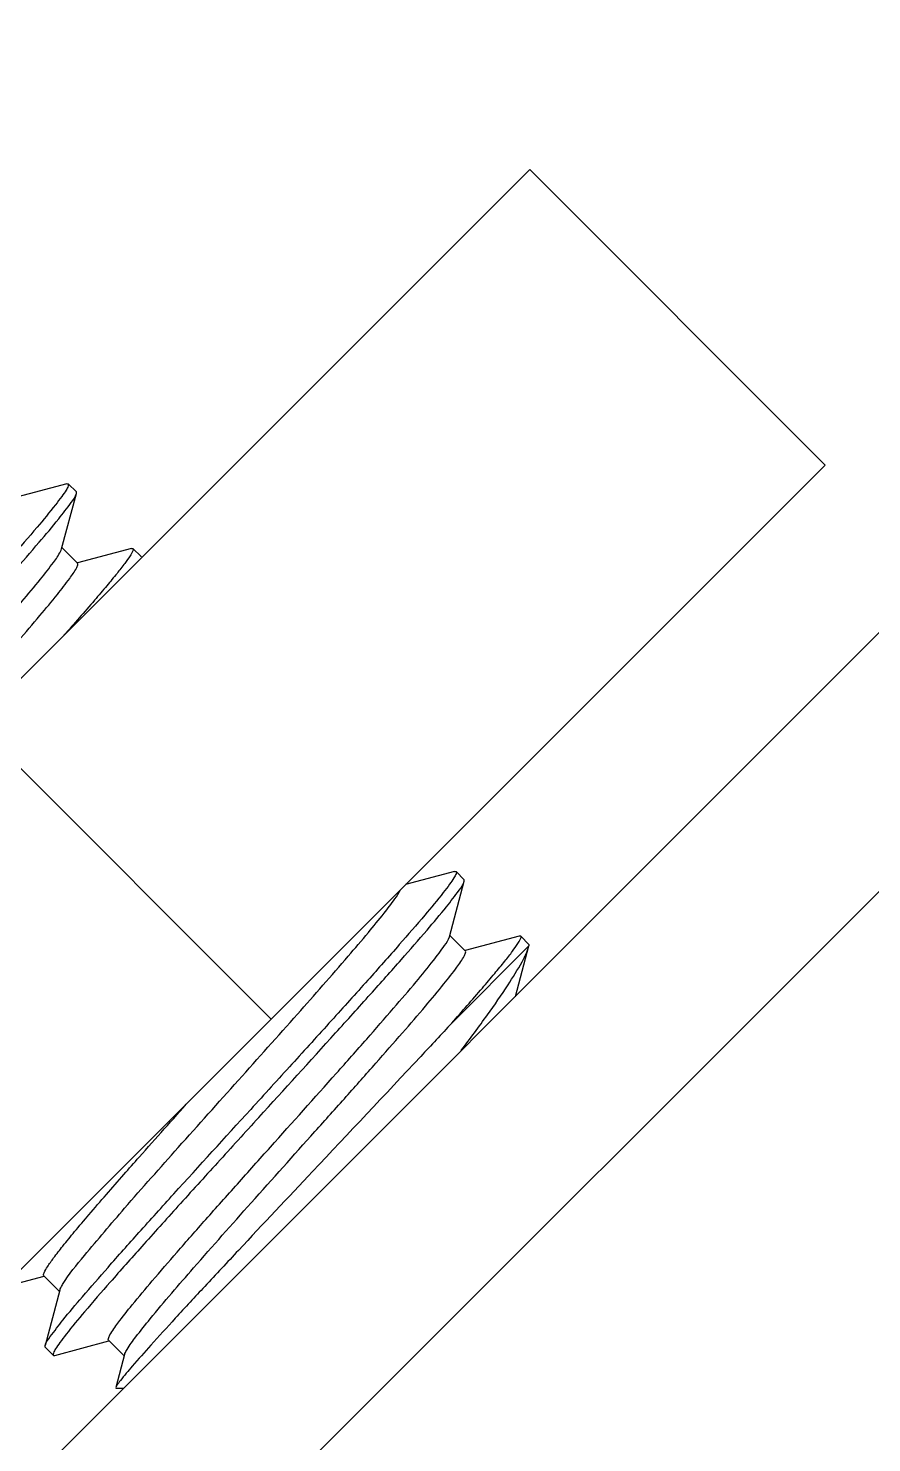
# Model space of a CAD drawing. Extents: x 1031190 to 1725648, y 733081 to 1571294.
# Drawn here: x 1137631.2 to 1137774.9, y 1236021.2 to 1236262.2 of the extents above; entities that cross this region are included whole.
import ezdxf

# ---------------------------------------------------------------- set-up
doc = ezdxf.new("R2010")
doc.units = 0
doc.header["$LTSCALE"] = 1000
doc.header["$MEASUREMENT"] = 0

msp = doc.modelspace()

# ---------------------------------------------------------------- linework, layer by layer
at = {"linetype": 'Continuous'}
for p, q in [((1137565.65, 1235948.68), (1140111.06, 1238494.08)), ((1137587.67, 1235926.66), (1140133.08, 1238472.06)), ((1137340.17, 1235861.61), (1137716.65, 1236238.09)), ((1137766.98, 1236187.76), (1137716.65, 1236238.09)), ((1137452.37, 1235873.14), (1137766.98, 1236187.76)), ((1137637.8, 1236184.58), (1137628.61, 1236182.13)), ((1137637.8, 1236184.58), (1137638.06, 1236184.56)), ((1137639.44, 1236183.18), (1137638.06, 1236184.56)), ((1137636.91, 1236173.46), (1137639.45, 1236182.92)), ((1137639.45, 1236182.92), (1137639.44, 1236183.18)), ((1137639.64, 1236171.02), (1137636.98, 1236173.69)), ((1137648.81, 1236173.57), (1137639.62, 1236171.12)), ((1137648.81, 1236173.57), (1137649.07, 1236173.55)), ((1137650.45, 1236172.17), (1137649.07, 1236173.55)), ((1137650.47, 1236172.14), (1137650.45, 1236172.17)), ((1137672.61, 1236093.39), (1137622.28, 1236143.72)), ((1137703.86, 1236118.52), (1137695.52, 1236116.29)), ((1137702.97, 1236107.4), (1137705.51, 1236116.86)), ((1137703.86, 1236118.52), (1137704.12, 1236118.5)), ((1137705.5, 1236117.12), (1137704.12, 1236118.5)), ((1137705.51, 1236116.86), (1137705.5, 1236117.12)), ((1137705.7, 1236104.96), (1137703.04, 1236107.63)), ((1137714.87, 1236107.51), (1137705.68, 1236105.06)), ((1137715.13, 1236107.49), (1137714.87, 1236107.51)), ((1137716.51, 1236106.11), (1137715.13, 1236107.49)), ((1137703.38, 1236092.7), (1137716.52, 1236105.84)), ((1137714.21, 1236097.24), (1137716.52, 1236105.85)), ((1137716.51, 1236106.11), (1137716.52, 1236105.85)), ((1137626.91, 1236047.69), (1137633.93, 1236049.57)), ((1137633.9, 1236049.67), (1137636.57, 1236047)), ((1137636.63, 1236047.23), (1137634.11, 1236037.76)), ((1137634.13, 1236037.49), (1137634.11, 1236037.76)), ((1137635.5, 1236036.12), (1137634.13, 1236037.49)), ((1137635.77, 1236036.1), (1137644.94, 1236038.56)), ((1137644.91, 1236038.66), (1137647.58, 1236035.99)), ((1137647.64, 1236036.22), (1137646.15, 1236030.6)), ((1137646.15, 1236030.6), (1137646.21, 1236030.47)), ((1137647.44, 1236030.47), (1137646.21, 1236030.47))]:
    msp.add_line(p, q, dxfattribs=at)
for points, knots in [([(1137638.06, 1236184.56), (1137638.15, 1236184.47), (1137638, 1236184), (1137637.62, 1236183.37), (1137636.86, 1236182.26), (1137635.24, 1236180.16), (1137632.38, 1236176.71), (1137628.08, 1236171.75), (1137622.76, 1236165.77), (1137616.65, 1236158.99), (1137610, 1236151.66), (1137605.41, 1236146.62), (1137603.07, 1236144.06)], [0, 0, 0, 0, 0.006599, 0.021625, 0.045782, 0.078989, 0.171386, 0.295462, 0.446515, 0.618786, 0.805663, 1, 1, 1, 1]), ([(1137604.44, 1236142.68), (1137608.81, 1236147.48), (1137615.17, 1236154.46), (1137623.26, 1236163.43), (1137628.47, 1236169.26), (1137632.78, 1236174.22), (1137636.12, 1236178.13), (1137638.2, 1236180.89), (1137639.3, 1236182.35), (1137639.45, 1236182.92)], [0, 0, 0, 0, 0.364379, 0.530793, 0.678892, 0.803588, 0.900607, 0.966702, 1, 1, 1, 1]), ([(1137578.85, 1236104.72), (1137578.78, 1236104.79), (1137578.84, 1236105.16), (1137579.32, 1236106.07), (1137580.64, 1236107.97), (1137582.94, 1236110.85), (1137586.17, 1236114.71), (1137590.18, 1236119.35), (1137594.83, 1236124.64), (1137599.96, 1236130.41), (1137607.2, 1236138.5), (1137616.01, 1236148.32), (1137624.29, 1236157.66), (1137629.92, 1236164.19), (1137633.06, 1236167.95), (1137635.27, 1236170.78), (1137636.41, 1236172.38), (1137636.74, 1236173.03)], [0, 0, 0, 0, 0.003356, 0.01031, 0.036397, 0.078361, 0.13488, 0.204056, 0.283529, 0.37058, 0.462223, 0.64665, 0.811707, 0.879769, 0.934974, 0.975469, 1, 1, 1, 1]), ([(1137649.07, 1236173.55), (1137649.17, 1236173.45), (1137648.95, 1236172.89), (1137648.5, 1236172.15), (1137647.56, 1236170.83), (1137646.25, 1236169.16), (1137644.52, 1236167.07), (1137641.53, 1236163.54), (1137639.07, 1236160.74), (1137637.32, 1236158.76)], [0, 0, 0, 0, 0.021666, 0.072748, 0.15515, 0.268368, 0.411224, 0.582145, 1, 1, 1, 1]), ([(1137582.55, 1236104), (1137583.96, 1236106.03), (1137588.07, 1236110.97), (1137595.47, 1236119.54), (1137604.88, 1236130.09), (1137613.41, 1236139.6), (1137620.26, 1236147.28), (1137625.04, 1236152.66), (1137629.34, 1236157.57), (1137633.02, 1236161.85), (1137635.96, 1236165.39), (1137638.05, 1236168.04), (1137639.24, 1236169.77), (1137639.67, 1236170.61), (1137639.71, 1236170.95), (1137639.64, 1236171.02)], [0, 0, 0, 0, 0.084185, 0.218091, 0.385276, 0.565061, 0.652706, 0.735182, 0.809919, 0.874592, 0.927202, 0.966148, 0.990336, 0.996808, 1, 1, 1, 1]), ([(1137704.12, 1236118.5), (1137704.21, 1236118.41), (1137704.06, 1236117.94), (1137703.68, 1236117.31), (1137702.92, 1236116.2), (1137701.3, 1236114.1), (1137698.44, 1236110.65), (1137694.14, 1236105.69), (1137688.82, 1236099.71), (1137682.71, 1236092.93), (1137676.06, 1236085.6), (1137671.47, 1236080.56), (1137669.13, 1236077.99)], [0, 0, 0, 0, 0.006599, 0.021626, 0.045784, 0.078991, 0.171389, 0.295469, 0.446524, 0.618793, 0.805664, 1, 1, 1, 1]), ([(1137670.5, 1236076.62), (1137674.87, 1236081.41), (1137681.23, 1236088.4), (1137689.32, 1236097.37), (1137694.53, 1236103.2), (1137698.84, 1236108.16), (1137702.18, 1236112.07), (1137704.26, 1236114.83), (1137705.36, 1236116.29), (1137705.51, 1236116.86)], [0, 0, 0, 0, 0.364385, 0.530801, 0.678898, 0.803593, 0.900611, 0.966703, 1, 1, 1, 1]), ([(1137637.1, 1236048.18), (1137638.17, 1236049.93), (1137641.74, 1236054.25), (1137648.32, 1236061.99), (1137657.13, 1236071.9), (1137666.97, 1236082.89), (1137676.66, 1236093.72), (1137684.06, 1236102.1), (1137688.95, 1236107.85), (1137691.62, 1236111.09), (1137693.45, 1236113.5), (1137694.38, 1236114.85), (1137694.62, 1236115.4)], [0, 0, 0, 0, 0.069491, 0.189091, 0.344864, 0.518441, 0.689316, 0.837304, 0.897101, 0.944984, 0.979576, 1, 1, 1, 1]), ([(1137644.91, 1236038.66), (1137644.84, 1236038.74), (1137644.91, 1236039.12), (1137645.42, 1236040.07), (1137646.81, 1236042.05), (1137649.22, 1236045.06), (1137652.6, 1236049.08), (1137656.78, 1236053.91), (1137661.62, 1236059.41), (1137666.94, 1236065.37), (1137674.36, 1236073.67), (1137681.73, 1236081.89), (1137688.72, 1236089.77), (1137693.26, 1236094.96), (1137697.05, 1236099.4), (1137699.99, 1236102.95), (1137701.86, 1236105.49), (1137702.83, 1236106.86), (1137702.97, 1236107.4)], [0, 0, 0, 0, 0.003453, 0.010691, 0.037881, 0.081592, 0.14037, 0.212138, 0.294327, 0.383985, 0.477885, 0.664851, 0.751185, 0.82854, 0.894141, 0.945652, 0.981282, 1, 1, 1, 1]), ([(1137703.38, 1236092.7), (1137705.13, 1236094.68), (1137707.59, 1236097.48), (1137710.58, 1236101.01), (1137712.31, 1236103.1), (1137713.62, 1236104.77), (1137714.56, 1236106.09), (1137715.01, 1236106.83), (1137715.23, 1236107.39), (1137715.13, 1236107.49)], [0, 0, 0, 0, 0.417873, 0.588778, 0.731623, 0.84485, 0.927253, 0.978335, 1, 1, 1, 1]), ([(1137648.08, 1236037.11), (1137648.52, 1236037.85), (1137649.82, 1236039.61), (1137653.55, 1236044.27), (1137660.13, 1236051.87), (1137669.53, 1236062.46), (1137678.23, 1236072.16), (1137685.32, 1236080.08), (1137690.3, 1236085.69), (1137694.81, 1236090.83), (1137698.68, 1236095.31), (1137701.79, 1236099.04), (1137704, 1236101.83), (1137705.26, 1236103.65), (1137705.72, 1236104.53), (1137705.77, 1236104.89), (1137705.7, 1236104.96)], [0, 0, 0, 0, 0.029015, 0.073193, 0.201046, 0.367057, 0.54952, 0.639452, 0.72454, 0.801975, 0.869211, 0.924044, 0.964704, 0.989971, 0.996717, 1, 1, 1, 1]), ([(1137705, 1236088.03), (1137706.51, 1236090.05), (1137709.22, 1236093.72), (1137712.71, 1236098.74), (1137715.12, 1236102.62), (1137716.26, 1236104.89), (1137716.52, 1236105.84)], [0, 0, 0, 0, 0.35475, 0.644699, 0.861172, 1, 1, 1, 1]), ([(1137703.38, 1236092.7), (1137701.62, 1236090.8), (1137693.75, 1236082.36), (1137685.83, 1236073.96), (1137679.68, 1236067.44)], [0, 0, 0, 0, 0.223731, 1, 1, 1, 1]), ([(1137634.11, 1236037.76), (1137634.26, 1236038.33), (1137635.37, 1236039.78), (1137637.44, 1236042.54), (1137640.78, 1236046.45), (1137645.09, 1236051.41), (1137650.3, 1236057.25), (1137658.39, 1236066.22), (1137664.76, 1236073.2), (1137669.13, 1236077.99)], [0, 0, 0, 0, 0.033241, 0.099295, 0.196291, 0.32098, 0.469094, 0.635539, 1, 1, 1, 1]), ([(1137647.53, 1236066.91), (1137648.4, 1236067.9), (1137652.1, 1236072.09), (1137655.83, 1236076.27), (1137658.68, 1236079.46)], [0, 0, 0, 0, 0.235512, 1, 1, 1, 1]), ([(1137670.5, 1236076.62), (1137668.16, 1236074.05), (1137663.57, 1236069.01), (1137656.91, 1236061.69), (1137650.81, 1236054.91), (1137645.49, 1236048.92), (1137641.19, 1236043.97), (1137638.32, 1236040.52), (1137636.7, 1236038.41), (1137635.95, 1236037.31), (1137635.57, 1236036.67), (1137635.42, 1236036.2), (1137635.5, 1236036.12)], [0, 0, 0, 0, 0.194338, 0.381212, 0.553481, 0.704536, 0.828613, 0.92101, 0.954219, 0.978374, 0.993402, 1, 1, 1, 1]), ([(1137633.9, 1236049.67), (1137633.79, 1236049.79), (1137634.05, 1236050.45), (1137634.59, 1236051.34), (1137635.7, 1236052.9), (1137637.25, 1236054.87), (1137639.26, 1236057.33), (1137642.71, 1236061.4), (1137645.53, 1236064.63), (1137647.53, 1236066.91)], [0, 0, 0, 0, 0.022206, 0.074532, 0.158683, 0.27372, 0.417905, 0.588944, 1, 1, 1, 1]), ([(1137679.68, 1236067.44), (1137675.46, 1236062.96), (1137669.33, 1236056.44), (1137661.53, 1236048.09), (1137656.55, 1236042.71), (1137652.41, 1236038.18), (1137649.3, 1236034.66), (1137647.36, 1236032.41), (1137646.46, 1236031.17), (1137646.19, 1236030.76), (1137646.15, 1236030.6)], [0, 0, 0, 0, 0.37043, 0.538559, 0.687482, 0.812003, 0.90768, 0.97105, 0.98988, 1, 1, 1, 1]), ([(1137636.63, 1236047.23), (1137636.65, 1236047.29), (1137636.77, 1236047.63), (1137636.95, 1236047.93), (1137637.1, 1236048.18)], [0, 0, 0, 0, 0.181527, 1, 1, 1, 1]), ([(1137647.64, 1236036.22), (1137647.66, 1236036.28), (1137647.77, 1236036.59), (1137647.94, 1236036.88), (1137648.08, 1236037.11)], [0, 0, 0, 0, 0.183551, 1, 1, 1, 1]), ([(1137635.5, 1236036.12), (1137635.53, 1236036.09), (1137635.62, 1236036.07), (1137635.71, 1236036.09), (1137635.77, 1236036.1)], [0, 0, 0, 0, 0.398964, 1, 1, 1, 1])]:
    msp.add_open_spline(points, degree=3, knots=knots, dxfattribs=at)
msp.add_open_spline([(1137636.74, 1236173.03), (1137636.81, 1236173.17), (1137636.87, 1236173.31), (1137636.91, 1236173.46)], degree=3, dxfattribs=at)

doc.saveas('drawing.dxf')
